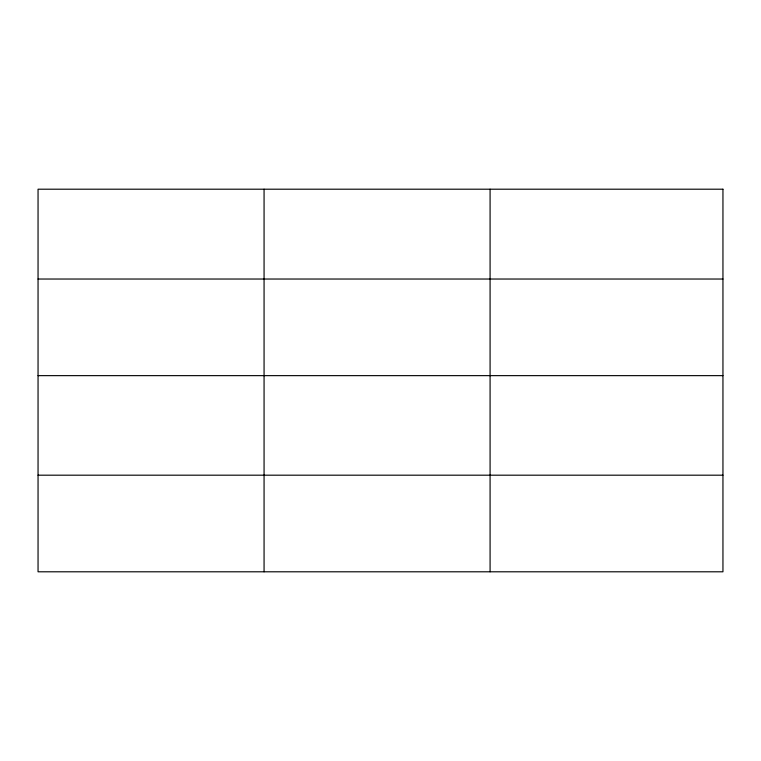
<?xml version="1.0" encoding="UTF-8"?>
<svg xmlns="http://www.w3.org/2000/svg" width="761" height="761" viewBox="0 0 761 761"><rect width="100%" height="100%" fill="white"/><g stroke="black" fill="none" stroke-linecap="round" stroke-linejoin="round"><path stroke-width="1.14" d="M38.05 279.03L722.95 279.03M38.05 375.639L722.95 375.639M38.05 475.187L722.95 475.187M490.084 189.204L490.084 571.796M264.067 189.204L264.067 571.796M722.95 189.204L38.05 189.204L38.05 571.796L722.95 571.796L722.95 189.204"/></g></svg>
